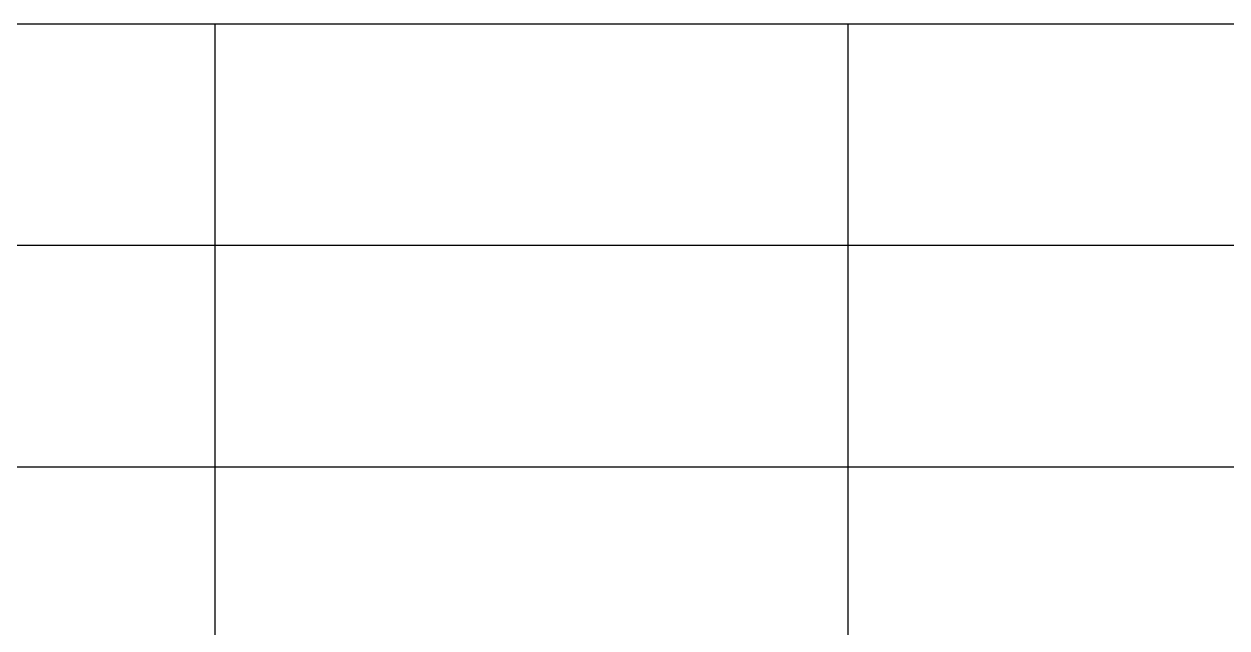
# Model space of a CAD drawing. Extents: x 175045 to 467920, y -30962 to 28493.
# Drawn here: x 449751 to 453552, y -25040 to -23132 of the extents above; entities that cross this region are included whole.
import ezdxf

# ---------------------------------------------------------------- set-up
doc = ezdxf.new("R2010")
doc.units = 0
doc.header["$LTSCALE"] = 1000
doc.header["$MEASUREMENT"] = 0
doc.layers.add('Version', color=7, linetype='Continuous')

# ---------------------------------------------------------------- blocks, each defined once
blk = doc.blocks.new('GEDI_Version_2012')
at = {"layer": 'Version', "color": 2}
for p, q in [((0, 28), (-180, 28)), ((-165, 0), (-165, 28)), ((-145, 0), (-145, 28)), ((0, 21), (-180, 21)), ((0, 14), (-180, 14))]:
    blk.add_line(p, q, dxfattribs=at)

msp = doc.modelspace()

# ---------------------------------------------------------------- block references
at = {"xscale": 100, "yscale": 100, "zscale": 100}
msp.add_blockref('GEDI_Version_2012', (466855.4, -25931.7), dxfattribs=at)

doc.saveas('drawing.dxf')
